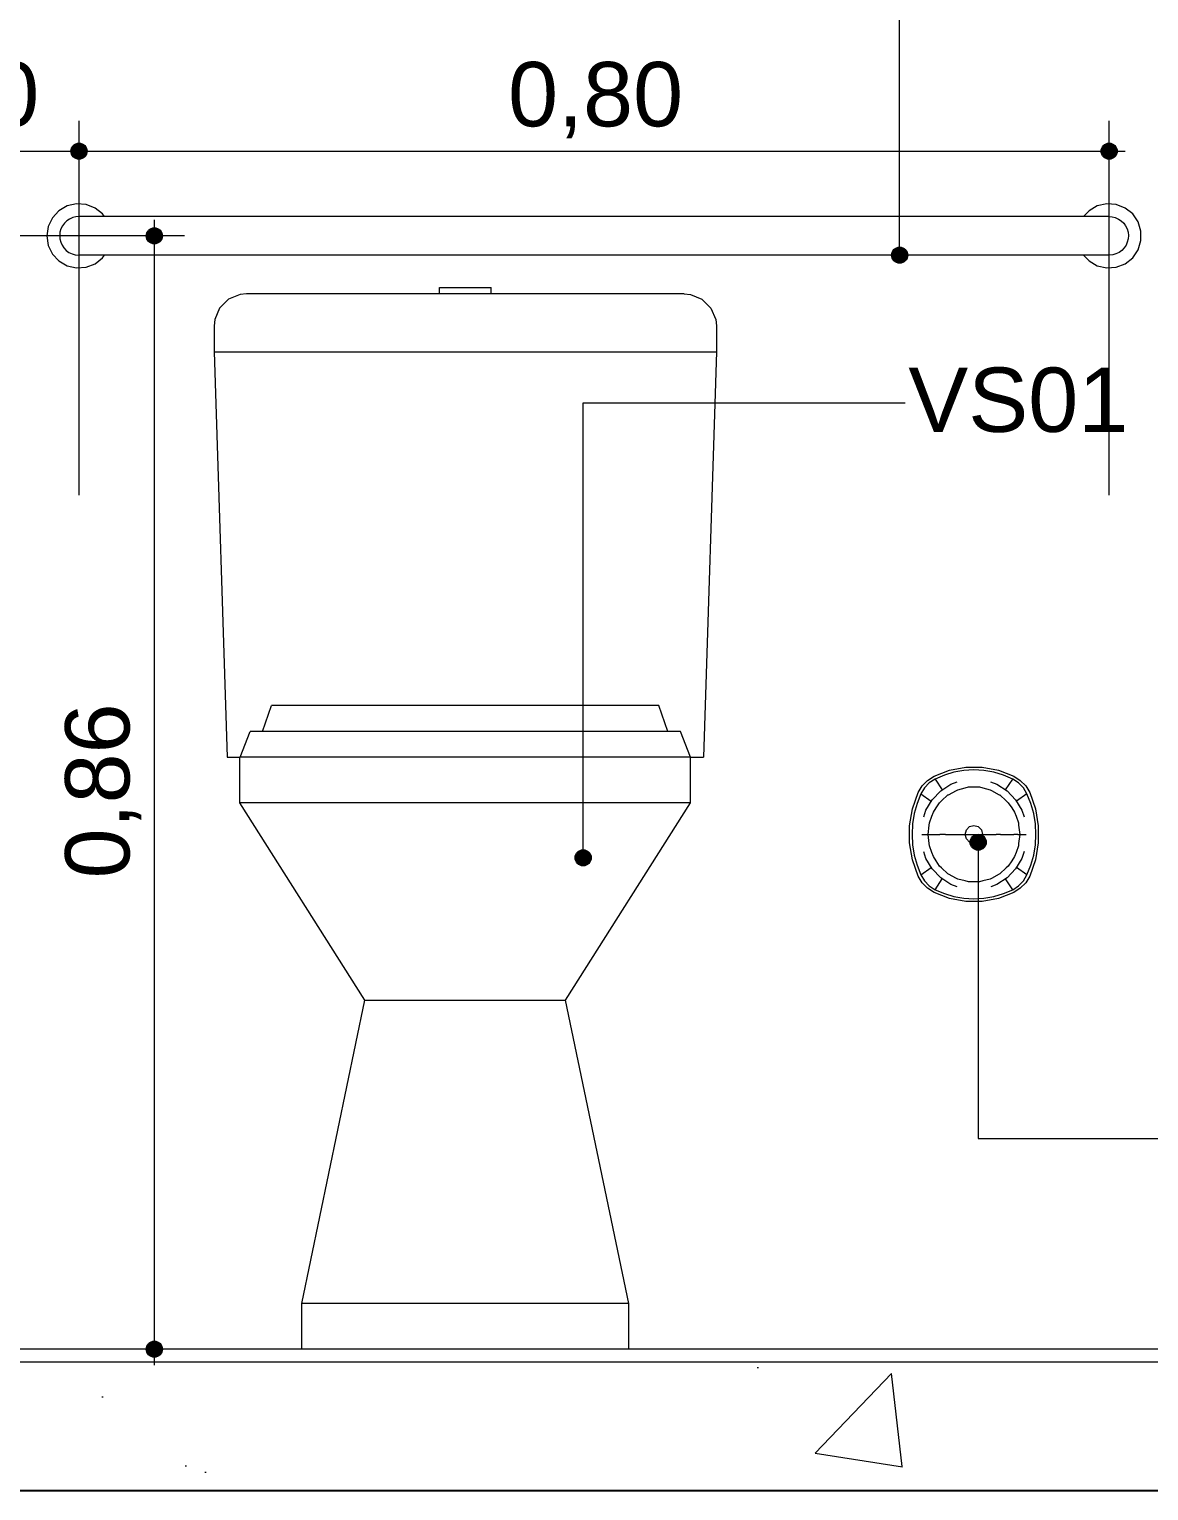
# Model space of a CAD drawing. Header units: metres. Extents: x -1.9 to 95.3, y -2.2 to 2.5.
# Drawn here: x 53.595 to 54.464, y -2.225 to -1.089 of the extents above; entities that cross this region are included whole.
import ezdxf

# ---------------------------------------------------------------- set-up
doc = ezdxf.new("R2010")
doc.units = ezdxf.units.M
doc.header["$MEASUREMENT"] = 0
doc.layers.add('COTAS CORTE', color=7, linetype='Continuous')
doc.layers.add('NOTAS-LAYOUT.EXEC', color=7, linetype='Continuous')
for name, color, linetype, lineweight, true_color in [('COTAS CORTE_Caneta_No__25', 7, 'Continuous', 13, 0x982312), ('LAJES.EST_Caneta_No__254', 7, 'Continuous', 0, 0xd1c9ad), ('LAJES.EST_Caneta_No__97', 7, 'Continuous', 13, 0x6b6b6b), ('LOUCAS-METAIS.ARQ_Caneta_No__96', 7, 'Continuous', 0, 0xb6b6b6)]:
    doc.layers.add(name, color=color, linetype=linetype, lineweight=lineweight, true_color=true_color)
for name, color, linetype, lineweight in [('LAJES.EST_Caneta_No__4', 7, 'Continuous', 25), ('LAJES.EST_Caneta_No__7', 7, 'Continuous', 13), ('NOTAS-LAYOUT.EXEC_Caneta_No__241', 7, 'Continuous', 13), ('NOTAS-LAYOUT.EXEC_Caneta_No__5', 7, 'Continuous', 20)]:
    doc.layers.add(name, color=color, linetype=linetype, lineweight=lineweight)
doc.styles.add('GENERATED_STYLE_1', font='arial.ttf')
doc.dimstyles.new('GENERATED_STYLE__1', dxfattribs={"dimtxt": 0.05, "dimasz": 0.02375, "dimexe": 0.18, "dimexo": 0.267183, "dimgap": 0, "dimtad": 1, "dimtih": 1, "dimtoh": 1, "dimzin": 0, "dimdsep": 46, "dimtxsty": 'GENERATED_STYLE_1', "dimblk": 'ARROWHEAD_11', "dimblk1": 'ARROWHEAD_11', "dimblk2": 'ARROWHEAD_11', "dimcen": 0.09, "dimclrd": 256, "dimclre": 256, "dimclrt": 256, "dimadec": 0, "dimazin": 0, "dimtfac": 1, "dimtdec": 4, "dimtmove": 0, "dimatfit": 3, "dimfxl": 0, "dimtolj": 1, "dimtzin": 0, "dimarcsym": 0})
doc.dimstyles.new('GENERATED_STYLE__2', dxfattribs={"dimtxt": 0.05, "dimasz": 0.02375, "dimexe": 0.18, "dimexo": 0.267183, "dimgap": 0, "dimtad": 1, "dimzin": 0, "dimdsep": 46, "dimtxsty": 'GENERATED_STYLE_1', "dimblk": 'ARROWHEAD_11', "dimblk1": 'ARROWHEAD_11', "dimblk2": 'ARROWHEAD_11', "dimcen": 0.09, "dimclrd": 256, "dimclre": 256, "dimclrt": 256, "dimadec": 0, "dimazin": 0, "dimtfac": 1, "dimtdec": 4, "dimtmove": 0, "dimatfit": 3, "dimfxl": 0, "dimtolj": 1, "dimtzin": 0, "dimarcsym": 0})

# ---------------------------------------------------------------- blocks, each defined once
blk = doc.blocks.new('*D191', base_point=(107.6811, -2.115))
at = {"layer": 'COTAS CORTE_Caneta_No__25', "linetype": 'Continuous', "lineweight": 13, "true_color": 0x982312}
for points in [[(53.6854, -1.25), (53.6859, -1.2524), (53.6873, -1.2544), (53.6893, -1.2558), (53.6917, -1.2563), (53.6941, -1.2558), (53.6961, -1.2544), (53.6975, -1.2524), (53.6979, -1.25), (53.6975, -1.2476), (53.6961, -1.2456), (53.6941, -1.2442), (53.6917, -1.2438), (53.6893, -1.2442), (53.6873, -1.2456), (53.6859, -1.2476)], [(53.6854, -2.115), (53.6859, -2.1174), (53.6873, -2.1194), (53.6893, -2.1208), (53.6917, -2.1212), (53.6941, -2.1208), (53.6961, -2.1194), (53.6975, -2.1174), (53.6979, -2.115), (53.6975, -2.1126), (53.6961, -2.1106), (53.6941, -2.1092), (53.6917, -2.1087), (53.6893, -2.1092), (53.6873, -2.1106), (53.6859, -2.1126)]]:
    blk.add_hatch(color=24, dxfattribs=at).paths.add_polyline_path(points)
at = {"layer": 'COTAS CORTE_Caneta_No__25', "color": 24, "linetype": 'Continuous', "lineweight": 13, "true_color": 0x982312}
for p, q in [((53.6917, -1.2438), (53.6917, -1.2375)), ((53.6854, -1.25), (53.4245, -1.25)), ((53.6917, -2.1087), (53.6917, -1.2563)), ((53.7151, -1.25), (53.6979, -1.25)), ((53.6854, -2.115), (53.4245, -2.115)), ((53.6917, -2.1275), (53.6917, -2.1212)), ((53.7151, -2.115), (53.6979, -2.115))]:
    blk.add_line(p, q, dxfattribs=at)
for centre in [(53.6917, -1.25), (53.6917, -2.115)]:
    blk.add_circle(centre, 0.00625, dxfattribs=at)
at = {"layer": 'COTAS CORTE_Caneta_No__25', "color": 24, "lineweight": 13, "true_color": 0x982312, "insert": (53.6817, -1.7492), "char_height": 0.05, "attachment_point": 7, "rotation": 90, "style": 'GENERATED_STYLE_1'}
blk.add_mtext('\\A1;{\\pql;\\fArial|b0|i0|c0|p0;\\W1.000000;0,86}', dxfattribs=at)
blk = doc.blocks.new('ARROWHEAD_11')
at = {"color": 0, "linetype": 'Continuous', "lineweight": 0}
blk.add_line((0, 0), (-1, 0), dxfattribs=at)
at = {"color": 0, "linetype": 'Continuous', "lineweight": 0, "const_width": 0.25, "flags": 128}
blk.add_lwpolyline([(-0.125, 0, 1), (0.125, 0, 1)], format="xyb", close=True, dxfattribs=at)
blk = doc.blocks.new('*D192', base_point=(107.6811, -2.115))
at = {"layer": 'COTAS CORTE_Caneta_No__25', "linetype": 'Continuous', "lineweight": 13, "true_color": 0x982312}
for points in [[(53.4269, -1.1842), (53.4274, -1.1866), (53.4287, -1.1886), (53.4308, -1.19), (53.4332, -1.1904), (53.4356, -1.19), (53.4376, -1.1886), (53.4389, -1.1866), (53.4394, -1.1842), (53.4389, -1.1818), (53.4376, -1.1798), (53.4356, -1.1784), (53.4332, -1.1779), (53.4308, -1.1784), (53.4287, -1.1798), (53.4274, -1.1818)], [(53.6269, -1.1842), (53.6274, -1.1866), (53.6287, -1.1886), (53.6308, -1.19), (53.6332, -1.1904), (53.6356, -1.19), (53.6376, -1.1886), (53.6389, -1.1866), (53.6394, -1.1842), (53.6389, -1.1818), (53.6376, -1.1798), (53.6356, -1.1784), (53.6332, -1.1779), (53.6308, -1.1784), (53.6287, -1.1798), (53.6274, -1.1818)]]:
    blk.add_hatch(color=24, dxfattribs=at).paths.add_polyline_path(points)
at = {"layer": 'COTAS CORTE_Caneta_No__25', "color": 24, "linetype": 'Continuous', "lineweight": 13, "true_color": 0x982312}
for p, q in [((53.4332, -1.1779), (53.4332, -0.917)), ((53.6332, -1.1779), (53.6332, -1.1607)), ((53.4207, -1.1842), (53.4269, -1.1842)), ((53.4332, -1.2076), (53.4332, -1.1904)), ((53.4394, -1.1842), (53.6269, -1.1842)), ((53.6332, -1.4514), (53.6332, -1.1904))]:
    blk.add_line(p, q, dxfattribs=at)
for centre in [(53.4332, -1.1842), (53.6332, -1.1842)]:
    blk.add_circle(centre, 0.00625, dxfattribs=at)
at = {"layer": 'COTAS CORTE_Caneta_No__25', "color": 24, "lineweight": 13, "true_color": 0x982312, "insert": (53.4664, -1.1742), "char_height": 0.05, "attachment_point": 7, "style": 'GENERATED_STYLE_1'}
blk.add_mtext('\\A1;{\\pql;\\fArial|b0|i0|c0|p0;\\W1.000000;0,20}', dxfattribs=at)
blk = doc.blocks.new('*D193', base_point=(107.6811, -2.115))
at = {"layer": 'COTAS CORTE_Caneta_No__25', "linetype": 'Continuous', "lineweight": 13, "true_color": 0x982312}
for points in [[(53.6269, -1.1842), (53.6274, -1.1866), (53.6287, -1.1886), (53.6308, -1.19), (53.6332, -1.1904), (53.6356, -1.19), (53.6376, -1.1886), (53.6389, -1.1866), (53.6394, -1.1842), (53.6389, -1.1818), (53.6376, -1.1798), (53.6356, -1.1784), (53.6332, -1.1779), (53.6308, -1.1784), (53.6287, -1.1798), (53.6274, -1.1818)], [(54.4269, -1.1842), (54.4274, -1.1866), (54.4287, -1.1886), (54.4308, -1.19), (54.4332, -1.1904), (54.4356, -1.19), (54.4376, -1.1886), (54.4389, -1.1866), (54.4394, -1.1842), (54.4389, -1.1818), (54.4376, -1.1798), (54.4356, -1.1784), (54.4332, -1.1779), (54.4308, -1.1784), (54.4287, -1.1798), (54.4274, -1.1818)]]:
    blk.add_hatch(color=24, dxfattribs=at).paths.add_polyline_path(points)
at = {"layer": 'COTAS CORTE_Caneta_No__25', "color": 24, "linetype": 'Continuous', "lineweight": 13, "true_color": 0x982312}
for p, q in [((53.6332, -1.1779), (53.6332, -1.1607)), ((54.4332, -1.1779), (54.4332, -1.1607)), ((53.6332, -1.4514), (53.6332, -1.1904)), ((53.6394, -1.1842), (54.4269, -1.1842)), ((54.4332, -1.4514), (54.4332, -1.1904)), ((54.4394, -1.1842), (54.4457, -1.1842))]:
    blk.add_line(p, q, dxfattribs=at)
for centre in [(53.6332, -1.1842), (54.4332, -1.1842)]:
    blk.add_circle(centre, 0.00625, dxfattribs=at)
at = {"layer": 'COTAS CORTE_Caneta_No__25', "color": 24, "lineweight": 13, "true_color": 0x982312, "insert": (53.9664, -1.1742), "char_height": 0.05, "attachment_point": 7, "style": 'GENERATED_STYLE_1'}
blk.add_mtext('\\A1;{\\pql;\\fArial|b0|i0|c0|p0;\\W1.000000;0,80}', dxfattribs=at)
blk = doc.blocks.new('*D195', base_point=(107.6811, -2.115))
at = {"layer": 'COTAS CORTE_Caneta_No__25', "linetype": 'Continuous', "lineweight": 13, "true_color": 0x982312}
for points in [[(53.1719, 1.035), (53.1724, 1.0326), (53.1737, 1.0306), (53.1758, 1.0292), (53.1781, 1.0288), (53.1805, 1.0292), (53.1826, 1.0306), (53.1839, 1.0326), (53.1844, 1.035), (53.1839, 1.0374), (53.1826, 1.0394), (53.1805, 1.0408), (53.1781, 1.0413), (53.1758, 1.0408), (53.1737, 1.0394), (53.1724, 1.0374)], [(53.1719, -2.115), (53.1724, -2.1174), (53.1737, -2.1194), (53.1758, -2.1208), (53.1781, -2.1212), (53.1805, -2.1208), (53.1826, -2.1194), (53.1839, -2.1174), (53.1844, -2.115), (53.1839, -2.1126), (53.1826, -2.1106), (53.1805, -2.1092), (53.1781, -2.1087), (53.1758, -2.1092), (53.1737, -2.1106), (53.1724, -2.1126)]]:
    blk.add_hatch(color=24, dxfattribs=at).paths.add_polyline_path(points)
at = {"layer": 'COTAS CORTE_Caneta_No__25', "color": 24, "linetype": 'Continuous', "lineweight": 13, "true_color": 0x982312}
for p, q in [((53.1719, 1.035), (53.1547, 1.035)), ((53.4453, 1.035), (53.1844, 1.035)), ((53.1781, -2.1087), (53.1781, 1.0288)), ((53.1719, -2.115), (53.1547, -2.115)), ((53.1781, -2.1275), (53.1781, -2.1212)), ((53.4453, -2.115), (53.1844, -2.115))]:
    blk.add_line(p, q, dxfattribs=at)
for centre in [(53.1781, 1.035), (53.1781, -2.115)]:
    blk.add_circle(centre, 0.00625, dxfattribs=at)
at = {"layer": 'COTAS CORTE_Caneta_No__25', "color": 24, "lineweight": 13, "true_color": 0x982312, "char_height": 0.05, "attachment_point": 7, "rotation": 90, "style": 'GENERATED_STYLE_1'}
for s, insert in [('\\A1;{\\pql;\\fArial|b0|i0|c0|p0;\\W1.000000;0,01}', (53.1681, 0.8953)), ('\\A1;{\\pql;\\fArial|b0|i0|c0|p0;\\W1.000000;3,15}', (53.1681, -0.6735))]:
    blk.add_mtext(s, dxfattribs=dict(at, insert=insert))
blk = doc.blocks.new('Label_41_13', base_point=(54.2705, -1.265))
at = {"layer": 'NOTAS-LAYOUT.EXEC', "linetype": 'Continuous', "lineweight": 0, "true_color": 0x000000}
blk.add_hatch(color=18, dxfattribs=at).paths.add_polyline_path([(54.2643, -1.265), (54.2648, -1.2674), (54.2661, -1.2694), (54.2681, -1.2708), (54.2705, -1.2712), (54.2729, -1.2708), (54.2749, -1.2694), (54.2763, -1.2674), (54.2768, -1.265), (54.2763, -1.2626), (54.2749, -1.2606), (54.2729, -1.2592), (54.2705, -1.2587), (54.2681, -1.2592), (54.2661, -1.2606), (54.2648, -1.2626)])
at = {"layer": 'NOTAS-LAYOUT.EXEC_Caneta_No__241', "color": 7, "linetype": 'Continuous', "lineweight": 13}
for p, q in [((54.2705, -1.2587), (54.2705, -0.9114)), ((54.2705, -0.9114), (54.5205, -0.9114))]:
    blk.add_line(p, q, dxfattribs=at)
at = {"layer": 'NOTAS-LAYOUT.EXEC_Caneta_No__5', "color": 7, "linetype": 'Continuous', "lineweight": 20}
blk.add_circle((54.2705, -1.265), 0.00625, dxfattribs=at)
at = {"layer": 'NOTAS-LAYOUT.EXEC_Caneta_No__241', "color": 7, "lineweight": 13, "insert": (54.523, -0.8841), "char_height": 0.05, "attachment_point": 1, "style": 'GENERATED_STYLE_1'}
blk.add_mtext('\\A1;{\\pql;\\pt0,241;\\fArial|b0|i0|c0|p0;\\W1.000000;BA80\\fArial|b0|i0|c0|p0;\\W1.000000;\\A1{\\H.66x;\\S^  ;}\\fArial|b0|i0|c0|p0;\\W1.000000;\\fArial|b0|i0|c0|p0;\\W1.000000;\\A1{\\H.66x;\\S^  ;}\\fArial|b0|i0|c0|p0;\\W1.000000;\\fArial|b0|i0|c0|p0;\\W1.000000;\\fArial|b0|i0|c0|p0;\\W1.000000;\\fArial|b0|i0|c0|p0;\\W1.000000;\\fArial|b0|i0|c0|p0;\\W1.000000;\\fArial|b0|i0|c0|p0;\\W1.000000;\\fArial|b0|i0|c0|p0;\\W1.000000;\\A1{\\H.66x;\\S^  ;}\\fArial|b0|i0|c0|p0;\\W1.000000;\\fArial|b0|i0|c0|p0;\\W1.000000;\\A1{\\H.66x;\\S^  ;}\\fArial|b0|i0|c0|p0;\\W1.000000;\\fArial|b0|i0|c0|p0;\\W1.000000;\\fArial|b0|i0|c0|p0;\\W1.000000;\\fArial|b0|i0|c0|p0;\\W1.000000;\\fArial|b0|i0|c0|p0;\\W1.000000;\\fArial|b0|i0|c0|p0;\\W1.000000;\\fArial|b0|i0|c0|p0;\\W1.000000;\\A1{\\H.66x;\\S^  ;}\\fArial|b0|i0|c0|p0;\\W1.000000;\\fArial|b0|i0|c0|p0;\\W1.000000;\\A1{\\H.66x;\\S^  ;}\\fArial|b0|i0|c0|p0;\\W1.000000;\\fArial|b0|i0|c0|p0;\\W1.000000;\\fArial|b0|i0|c0|p0;\\W1.000000;\\fArial|b0|i0|c0|p0;\\W1.000000;\\fArial|b0|i0|c0|p0;\\W1.000000;\\fArial|b0|i0|c0|p0;\\W1.000000;\\fArial|b0|i0|c0|p0;\\W1.000000;\\A1{\\H.66x;\\S^  ;}\\fArial|b0|i0|c0|p0;\\W1.000000;\\fArial|b0|i0|c0|p0;\\W1.000000;\\A1{\\H.66x;\\S^  ;}\\fArial|b0|i0|c0|p0;\\W1.000000;\\fArial|b0|i0|c0|p0;\\W1.000000;\\fArial|b0|i0|c0|p0;\\W1.000000;\\fArial|b0|i0|c0|p0;\\W1.000000;\\fArial|b0|i0|c0|p0;\\W1.000000;\\fArial|b0|i0|c0|p0;\\W1.000000;\\fArial|b0|i0|c0|p0;\\W1.000000;\\A1{\\H.66x;\\S^  ;}\\fArial|b0|i0|c0|p0;\\W1.000000;\\fArial|b0|i0|c0|p0;\\W1.000000;\\A1{\\H.66x;\\S^  ;}\\fArial|b0|i0|c0|p0;\\W1.000000;\\fArial|b0|i0|c0|p0;\\W1.000000;\\fArial|b0|i0|c0|p0;\\W1.000000;\\fArial|b0|i0|c0|p0;\\W1.000000;\\fArial|b0|i0|c0|p0;\\W1.000000;\\fArial|b0|i0|c0|p0;\\W1.000000;\\fArial|b0|i0|c0|p0;\\W1.000000;\\A1{\\H.66x;\\S^  ;}\\fArial|b0|i0|c0|p0;\\W1.000000;}', dxfattribs=at)
blk = doc.blocks.new('Label_43_13', base_point=(54.3315, -1.7211))
at = {"layer": 'NOTAS-LAYOUT.EXEC', "linetype": 'Continuous', "lineweight": 0, "true_color": 0x000000}
blk.add_hatch(color=18, dxfattribs=at).paths.add_polyline_path([(54.3253, -1.7211), (54.3258, -1.7235), (54.3271, -1.7255), (54.3291, -1.7268), (54.3315, -1.7273), (54.3339, -1.7268), (54.336, -1.7255), (54.3373, -1.7235), (54.3378, -1.7211), (54.3373, -1.7187), (54.336, -1.7166), (54.3339, -1.7153), (54.3315, -1.7148), (54.3291, -1.7153), (54.3271, -1.7166), (54.3258, -1.7187)])
at = {"layer": 'NOTAS-LAYOUT.EXEC_Caneta_No__241', "color": 7, "linetype": 'Continuous', "lineweight": 13}
for p, q in [((54.3315, -1.7273), (54.3315, -1.9513)), ((54.3315, -1.9513), (54.5815, -1.9513))]:
    blk.add_line(p, q, dxfattribs=at)
at = {"layer": 'NOTAS-LAYOUT.EXEC_Caneta_No__5', "color": 7, "linetype": 'Continuous', "lineweight": 20}
blk.add_circle((54.3315, -1.7211), 0.00625, dxfattribs=at)
at = {"layer": 'NOTAS-LAYOUT.EXEC_Caneta_No__241', "color": 7, "lineweight": 13, "insert": (54.584, -1.924), "char_height": 0.05, "attachment_point": 1, "style": 'GENERATED_STYLE_1'}
blk.add_mtext('\\A1;{\\pql;\\pt0,241;\\fArial|b0|i0|c0|p0;\\W1.000000;BE01\\fArial|b0|i0|c0|p0;\\W1.000000;\\A1{\\H.66x;\\S^  ;}\\fArial|b0|i0|c0|p0;\\W1.000000;\\fArial|b0|i0|c0|p0;\\W1.000000;\\A1{\\H.66x;\\S^  ;}\\fArial|b0|i0|c0|p0;\\W1.000000;\\fArial|b0|i0|c0|p0;\\W1.000000;\\fArial|b0|i0|c0|p0;\\W1.000000;\\fArial|b0|i0|c0|p0;\\W1.000000;\\fArial|b0|i0|c0|p0;\\W1.000000;\\fArial|b0|i0|c0|p0;\\W1.000000;\\fArial|b0|i0|c0|p0;\\W1.000000;\\A1{\\H.66x;\\S^  ;}\\fArial|b0|i0|c0|p0;\\W1.000000;\\fArial|b0|i0|c0|p0;\\W1.000000;\\A1{\\H.66x;\\S^  ;}\\fArial|b0|i0|c0|p0;\\W1.000000;\\fArial|b0|i0|c0|p0;\\W1.000000;\\fArial|b0|i0|c0|p0;\\W1.000000;\\fArial|b0|i0|c0|p0;\\W1.000000;\\fArial|b0|i0|c0|p0;\\W1.000000;\\fArial|b0|i0|c0|p0;\\W1.000000;\\fArial|b0|i0|c0|p0;\\W1.000000;\\A1{\\H.66x;\\S^  ;}\\fArial|b0|i0|c0|p0;\\W1.000000;\\fArial|b0|i0|c0|p0;\\W1.000000;\\A1{\\H.66x;\\S^  ;}\\fArial|b0|i0|c0|p0;\\W1.000000;\\fArial|b0|i0|c0|p0;\\W1.000000;\\fArial|b0|i0|c0|p0;\\W1.000000;\\fArial|b0|i0|c0|p0;\\W1.000000;\\fArial|b0|i0|c0|p0;\\W1.000000;\\fArial|b0|i0|c0|p0;\\W1.000000;\\fArial|b0|i0|c0|p0;\\W1.000000;\\A1{\\H.66x;\\S^  ;}\\fArial|b0|i0|c0|p0;\\W1.000000;\\fArial|b0|i0|c0|p0;\\W1.000000;\\A1{\\H.66x;\\S^  ;}\\fArial|b0|i0|c0|p0;\\W1.000000;\\fArial|b0|i0|c0|p0;\\W1.000000;\\fArial|b0|i0|c0|p0;\\W1.000000;\\fArial|b0|i0|c0|p0;\\W1.000000;\\fArial|b0|i0|c0|p0;\\W1.000000;\\fArial|b0|i0|c0|p0;\\W1.000000;\\fArial|b0|i0|c0|p0;\\W1.000000;\\A1{\\H.66x;\\S^  ;}\\fArial|b0|i0|c0|p0;\\W1.000000;\\fArial|b0|i0|c0|p0;\\W1.000000;\\A1{\\H.66x;\\S^  ;}\\fArial|b0|i0|c0|p0;\\W1.000000;\\fArial|b0|i0|c0|p0;\\W1.000000;\\fArial|b0|i0|c0|p0;\\W1.000000;\\fArial|b0|i0|c0|p0;\\W1.000000;\\fArial|b0|i0|c0|p0;\\W1.000000;\\fArial|b0|i0|c0|p0;\\W1.000000;\\fArial|b0|i0|c0|p0;\\W1.000000;\\A1{\\H.66x;\\S^  ;}\\fArial|b0|i0|c0|p0;\\W1.000000;}', dxfattribs=at)
blk = doc.blocks.new('Label_44_13', base_point=(54.0247, -1.7332))
at = {"layer": 'NOTAS-LAYOUT.EXEC', "linetype": 'Continuous', "lineweight": 0, "true_color": 0x000000}
blk.add_hatch(color=18, dxfattribs=at).paths.add_polyline_path([(54.0184, -1.7332), (54.0189, -1.7356), (54.0202, -1.7376), (54.0223, -1.7389), (54.0247, -1.7394), (54.027, -1.7389), (54.0291, -1.7376), (54.0304, -1.7356), (54.0309, -1.7332), (54.0304, -1.7308), (54.0291, -1.7288), (54.027, -1.7274), (54.0247, -1.7269), (54.0223, -1.7274), (54.0202, -1.7288), (54.0189, -1.7308)])
at = {"layer": 'NOTAS-LAYOUT.EXEC_Caneta_No__241', "color": 7, "linetype": 'Continuous', "lineweight": 13}
for p, q in [((54.0247, -1.7269), (54.0247, -1.3796)), ((54.0247, -1.3796), (54.2747, -1.3796))]:
    blk.add_line(p, q, dxfattribs=at)
at = {"layer": 'NOTAS-LAYOUT.EXEC_Caneta_No__5', "color": 7, "linetype": 'Continuous', "lineweight": 20}
blk.add_circle((54.0247, -1.7332), 0.00625, dxfattribs=at)
at = {"layer": 'NOTAS-LAYOUT.EXEC_Caneta_No__241', "color": 7, "lineweight": 13, "insert": (54.2772, -1.3523), "char_height": 0.05, "attachment_point": 1, "style": 'GENERATED_STYLE_1'}
blk.add_mtext('\\A1;{\\pql;\\pt0,241;\\fArial|b0|i0|c0|p0;\\W1.000000;VS01\\fArial|b0|i0|c0|p0;\\W1.000000;\\A1{\\H.66x;\\S^  ;}\\fArial|b0|i0|c0|p0;\\W1.000000;\\fArial|b0|i0|c0|p0;\\W1.000000;\\A1{\\H.66x;\\S^  ;}\\fArial|b0|i0|c0|p0;\\W1.000000;\\fArial|b0|i0|c0|p0;\\W1.000000;\\fArial|b0|i0|c0|p0;\\W1.000000;\\fArial|b0|i0|c0|p0;\\W1.000000;\\fArial|b0|i0|c0|p0;\\W1.000000;\\fArial|b0|i0|c0|p0;\\W1.000000;\\fArial|b0|i0|c0|p0;\\W1.000000;\\A1{\\H.66x;\\S^  ;}\\fArial|b0|i0|c0|p0;\\W1.000000;\\fArial|b0|i0|c0|p0;\\W1.000000;\\A1{\\H.66x;\\S^  ;}\\fArial|b0|i0|c0|p0;\\W1.000000;\\fArial|b0|i0|c0|p0;\\W1.000000;\\fArial|b0|i0|c0|p0;\\W1.000000;\\fArial|b0|i0|c0|p0;\\W1.000000;\\fArial|b0|i0|c0|p0;\\W1.000000;\\fArial|b0|i0|c0|p0;\\W1.000000;\\fArial|b0|i0|c0|p0;\\W1.000000;\\A1{\\H.66x;\\S^  ;}\\fArial|b0|i0|c0|p0;\\W1.000000;\\fArial|b0|i0|c0|p0;\\W1.000000;\\A1{\\H.66x;\\S^  ;}\\fArial|b0|i0|c0|p0;\\W1.000000;\\fArial|b0|i0|c0|p0;\\W1.000000;\\fArial|b0|i0|c0|p0;\\W1.000000;\\fArial|b0|i0|c0|p0;\\W1.000000;\\fArial|b0|i0|c0|p0;\\W1.000000;\\fArial|b0|i0|c0|p0;\\W1.000000;\\fArial|b0|i0|c0|p0;\\W1.000000;\\A1{\\H.66x;\\S^  ;}\\fArial|b0|i0|c0|p0;\\W1.000000;\\fArial|b0|i0|c0|p0;\\W1.000000;\\A1{\\H.66x;\\S^  ;}\\fArial|b0|i0|c0|p0;\\W1.000000;\\fArial|b0|i0|c0|p0;\\W1.000000;\\fArial|b0|i0|c0|p0;\\W1.000000;\\fArial|b0|i0|c0|p0;\\W1.000000;\\fArial|b0|i0|c0|p0;\\W1.000000;\\fArial|b0|i0|c0|p0;\\W1.000000;\\fArial|b0|i0|c0|p0;\\W1.000000;\\A1{\\H.66x;\\S^  ;}\\fArial|b0|i0|c0|p0;\\W1.000000;\\fArial|b0|i0|c0|p0;\\W1.000000;\\A1{\\H.66x;\\S^  ;}\\fArial|b0|i0|c0|p0;\\W1.000000;\\fArial|b0|i0|c0|p0;\\W1.000000;\\fArial|b0|i0|c0|p0;\\W1.000000;\\fArial|b0|i0|c0|p0;\\W1.000000;\\fArial|b0|i0|c0|p0;\\W1.000000;\\fArial|b0|i0|c0|p0;\\W1.000000;\\fArial|b0|i0|c0|p0;\\W1.000000;\\A1{\\H.66x;\\S^  ;}\\fArial|b0|i0|c0|p0;\\W1.000000;}', dxfattribs=at)

msp = doc.modelspace()

# ---------------------------------------------------------------- hatches: boundary and pattern name
at = {"layer": 'LAJES.EST_Caneta_No__254', "linetype": 'Continuous', "lineweight": 0, "true_color": 0xd1c9ad}
h = msp.add_hatch(dxfattribs=at)
h.set_pattern_fill('Haie_OD_000d', color=9, style=0, pattern_type=2)
h.set_pattern_definition([(45, (107.68106, -1.615), (-0.159099, 0.159099), [0, -0.15, 0, -0.225]), (110, (108.18106, -1.615), (0.2114308, 0.0769545), [0, -0.11, 0, -0.19])])
h.paths.add_polyline_path([(53.4332, -2.115), (53.4332, -2.125), (55.1305, -2.125), (55.1305, -2.115)])
at = {"layer": 'LAJES.EST_Caneta_No__97', "linetype": 'Continuous', "lineweight": 13, "true_color": 0x6b6b6b}
h = msp.add_hatch(dxfattribs=at)
h.set_pattern_fill('AR_CONC_000d', color=251, style=0, pattern_type=2)
h.set_pattern_definition([(50, (107.68106, -2.115), (-0.546554, 0.0478173), [0.05715, -0.62865]), (355, (107.68106, -2.115), (-0.10573, 0.5731705), [0.04572, -0.502922]), (100.4514, (107.7266, -2.119), (0.4408237, 0.525353), [0.04857, -0.534271]), (46.1842, (107.68106, -1.9626), (-0.813237, 0.126127), [0.085725, -0.942975]), (96.6356, (107.7488, -1.9731), (0.712212, 0.742278), [0.072855, -0.801407]), (351.1842, (107.6811, -1.9626), (0.712212, 0.742278), [0.06858, -0.754379]), (21, (107.75726, -2.0007), (-0.454843, 0.3067956), [0.05715, -0.62865]), (326, (107.75726, -2.0007), (0.185406, 0.552564), [0.04572, -0.50292]), (71.4514, (107.79517, -2.02627), (0.6402493, 0.2457683), [0.04857, -0.53427]), (37.5, (107.68106, -2.115), (0.0092658, 0.2536651), [0, -0.496824, 0, -0.51054, 0, -0.504825]), (7.5, (107.68106, -2.115), (0.200459, 0.3005417), [0, -0.291084, 0, -0.485394, 0, -0.192405]), (327.5, (107.51114, -2.115), (-0.4067718, 0.0171862), [0, -0.1905, 0, -0.59436, 0, -0.78867]), (317.5, (107.43494, -2.115), (0.4443875, 0.0762795), [0, -0.24765, 0, -0.394716, 0, -0.56007])])
h.paths.add_polyline_path([(53.4332, -2.225), (55.1305, -2.225), (55.1305, -2.125), (53.4332, -2.125)])

# ---------------------------------------------------------------- linework, layer by layer
at = {"layer": 'LAJES.EST_Caneta_No__4', "color": 7, "linetype": 'Continuous', "lineweight": 25}
msp.add_line((55.1305, -2.225), (53.4332, -2.225), dxfattribs=at)
at = {"layer": 'LAJES.EST_Caneta_No__7', "color": 7, "linetype": 'Continuous', "lineweight": 13}
for p, q in [((55.1305, -2.115), (53.4332, -2.115)), ((55.1305, -2.125), (53.4332, -2.125))]:
    msp.add_line(p, q, dxfattribs=at)
at = {"layer": 'LOUCAS-METAIS.ARQ_Caneta_No__96', "color": 253, "linetype": 'Continuous', "lineweight": 0, "true_color": 0xb6b6b6}
for p, q in [((53.6313, -1.2251), (53.624, -1.2267)), ((53.6387, -1.2256), (53.6313, -1.2251)), ((53.6457, -1.2284), (53.6387, -1.2256)), ((54.4313, -1.2251), (54.424, -1.2267)), ((54.4387, -1.2256), (54.4313, -1.2251)), ((54.4457, -1.2284), (54.4387, -1.2256)), ((53.6125, -1.2359), (53.6093, -1.2426)), ((53.6176, -1.2305), (53.6125, -1.2359)), ((53.624, -1.2267), (53.6176, -1.2305)), ((53.6259, -1.2369), (53.6237, -1.2383)), ((53.6283, -1.2358), (53.6259, -1.2369)), ((53.6308, -1.2352), (53.6283, -1.2358)), ((53.6334, -1.235), (53.6308, -1.2352)), ((53.6349, -1.235), (53.6334, -1.235)), ((53.6393, -1.235), (53.6349, -1.235)), ((53.6465, -1.235), (53.6393, -1.235)), ((53.6515, -1.233), (53.6457, -1.2284)), ((53.6559, -1.235), (53.6465, -1.235)), ((53.6529, -1.235), (53.6515, -1.233)), ((53.6672, -1.235), (53.6559, -1.235)), ((53.6799, -1.235), (53.6672, -1.235)), ((53.6932, -1.235), (53.6799, -1.235)), ((54.3731, -1.235), (53.6932, -1.235)), ((54.3865, -1.235), (54.3731, -1.235)), ((54.3991, -1.235), (54.3865, -1.235)), ((54.4104, -1.235), (54.3991, -1.235)), ((54.4199, -1.235), (54.4104, -1.235)), ((54.4176, -1.2305), (54.4134, -1.235)), ((54.424, -1.2267), (54.4176, -1.2305)), ((54.427, -1.235), (54.4199, -1.235)), ((54.4314, -1.235), (54.427, -1.235)), ((54.4329, -1.235), (54.4314, -1.235)), ((54.4329, -1.235), (54.4355, -1.2352)), ((54.4355, -1.2352), (54.438, -1.2358)), ((54.438, -1.2358), (54.4404, -1.2369)), ((54.4404, -1.2369), (54.4426, -1.2383)), ((54.4515, -1.233), (54.4457, -1.2284)), ((54.4557, -1.2392), (54.4515, -1.233)), ((53.6093, -1.2426), (53.6082, -1.25)), ((53.6184, -1.2471), (53.6182, -1.2497)), ((53.6192, -1.2446), (53.6184, -1.2471)), ((53.6203, -1.2423), (53.6192, -1.2446)), ((53.6218, -1.2402), (53.6203, -1.2423)), ((53.6237, -1.2383), (53.6218, -1.2402)), ((54.4426, -1.2383), (54.4445, -1.2402)), ((54.4445, -1.2402), (54.446, -1.2423)), ((54.446, -1.2423), (54.4472, -1.2446)), ((54.4472, -1.2446), (54.4479, -1.2471)), ((54.4479, -1.2471), (54.4482, -1.2497)), ((54.4579, -1.2463), (54.4557, -1.2392)), ((54.4579, -1.2537), (54.4579, -1.2463)), ((53.6082, -1.25), (53.6093, -1.2574)), ((53.6093, -1.2574), (53.6125, -1.2641)), ((53.6182, -1.2497), (53.6183, -1.2523)), ((53.6183, -1.2523), (53.619, -1.2549)), ((53.619, -1.2549), (53.62, -1.2573)), ((53.62, -1.2573), (53.6215, -1.2594)), ((53.6215, -1.2594), (53.6233, -1.2613)), ((54.4448, -1.2594), (54.443, -1.2613)), ((54.4463, -1.2573), (54.4448, -1.2594)), ((54.4473, -1.2549), (54.4463, -1.2573)), ((54.448, -1.2523), (54.4473, -1.2549)), ((54.4482, -1.2497), (54.448, -1.2523)), ((54.4557, -1.2608), (54.4579, -1.2537)), ((53.6125, -1.2641), (53.6176, -1.2695)), ((53.6176, -1.2695), (53.624, -1.2733)), ((53.6233, -1.2613), (53.6254, -1.2629)), ((53.6254, -1.2629), (53.6278, -1.264)), ((53.6278, -1.264), (53.6303, -1.2647)), ((53.6303, -1.2647), (53.6329, -1.265)), ((53.6344, -1.265), (53.6329, -1.265)), ((53.6389, -1.265), (53.6344, -1.265)), ((53.6387, -1.2744), (53.6457, -1.2717)), ((53.646, -1.265), (53.6389, -1.265)), ((53.6457, -1.2717), (53.6515, -1.267)), ((53.6556, -1.265), (53.646, -1.265)), ((53.6515, -1.267), (53.6529, -1.265)), ((53.667, -1.265), (53.6556, -1.265)), ((53.6798, -1.265), (53.667, -1.265)), ((53.6931, -1.265), (53.6798, -1.265)), ((54.3732, -1.265), (53.6931, -1.265)), ((54.3866, -1.265), (54.3732, -1.265)), ((54.3993, -1.265), (54.3866, -1.265)), ((54.4107, -1.265), (54.3993, -1.265)), ((54.4203, -1.265), (54.4107, -1.265)), ((54.4134, -1.265), (54.4176, -1.2695)), ((54.4176, -1.2695), (54.424, -1.2733)), ((54.4275, -1.265), (54.4203, -1.265)), ((54.4319, -1.265), (54.4275, -1.265)), ((54.4334, -1.265), (54.4319, -1.265)), ((54.436, -1.2647), (54.4334, -1.265)), ((54.4385, -1.264), (54.436, -1.2647)), ((54.4409, -1.2629), (54.4385, -1.264)), ((54.4387, -1.2744), (54.4457, -1.2717)), ((54.443, -1.2613), (54.4409, -1.2629)), ((54.4457, -1.2717), (54.4515, -1.267)), ((54.4515, -1.267), (54.4557, -1.2608)), ((53.624, -1.2733), (53.6313, -1.2749)), ((53.6313, -1.2749), (53.6387, -1.2744)), ((54.424, -1.2733), (54.4313, -1.2749)), ((54.4313, -1.2749), (54.4387, -1.2744)), ((53.9132, -1.29), (53.9147, -1.29)), ((53.9132, -1.295), (53.9132, -1.29)), ((53.9147, -1.29), (53.919, -1.29)), ((53.919, -1.29), (53.9255, -1.29)), ((53.9255, -1.29), (53.9332, -1.29)), ((53.9332, -1.29), (53.9408, -1.29)), ((53.9408, -1.29), (53.9473, -1.29)), ((53.9473, -1.29), (53.9516, -1.29)), ((53.9516, -1.29), (53.9532, -1.29)), ((53.9532, -1.295), (53.9532, -1.29)), ((53.7493, -1.2992), (53.7424, -1.3061)), ((53.7583, -1.2955), (53.7493, -1.2992)), ((53.7632, -1.295), (53.7583, -1.2955)), ((53.7648, -1.295), (53.7632, -1.295)), ((53.7683, -1.295), (53.7648, -1.295)), ((53.7737, -1.295), (53.7683, -1.295)), ((53.7809, -1.295), (53.7737, -1.295)), ((54.0855, -1.295), (53.7809, -1.295)), ((54.0926, -1.295), (54.0855, -1.295)), ((54.098, -1.295), (54.0926, -1.295)), ((54.1015, -1.295), (54.098, -1.295)), ((54.1032, -1.295), (54.1015, -1.295)), ((54.1032, -1.295), (54.108, -1.2955)), ((54.108, -1.2955), (54.117, -1.2992)), ((54.108, -1.2955), (54.108, -1.2955)), ((54.117, -1.2992), (54.1239, -1.3061)), ((54.117, -1.2992), (54.117, -1.2992)), ((53.7386, -1.3151), (53.7382, -1.32)), ((53.7424, -1.3061), (53.7386, -1.3151)), ((54.1239, -1.3061), (54.1277, -1.3151)), ((54.1239, -1.3061), (54.1239, -1.3061)), ((54.1277, -1.3151), (54.1282, -1.32)), ((53.7382, -1.32), (53.7382, -1.34)), ((54.1282, -1.32), (54.1282, -1.34)), ((53.7382, -1.34), (53.741, -1.34)), ((53.7382, -1.34), (53.7482, -1.655)), ((53.741, -1.34), (53.7492, -1.34)), ((53.7492, -1.34), (53.7617, -1.34)), ((53.7617, -1.34), (53.7769, -1.34)), ((53.7769, -1.34), (54.0894, -1.34)), ((54.0894, -1.34), (54.1046, -1.34)), ((54.1046, -1.34), (54.1171, -1.34)), ((54.1171, -1.34), (54.1253, -1.34)), ((54.1282, -1.34), (54.1182, -1.655)), ((54.1253, -1.34), (54.1282, -1.34)), ((53.7758, -1.635), (53.7828, -1.615)), ((53.7866, -1.615), (53.7828, -1.615)), ((53.7955, -1.615), (53.7866, -1.615)), ((53.8091, -1.615), (53.7955, -1.615)), ((53.8307, -1.615), (53.8091, -1.615)), ((53.8602, -1.615), (53.8307, -1.615)), ((53.8952, -1.615), (53.8602, -1.615)), ((53.9332, -1.615), (53.8952, -1.615)), ((53.9711, -1.615), (53.9332, -1.615)), ((54.0061, -1.615), (53.9711, -1.615)), ((54.0356, -1.615), (54.0061, -1.615)), ((54.0572, -1.615), (54.0356, -1.615)), ((54.0709, -1.615), (54.0572, -1.615)), ((54.0797, -1.615), (54.0709, -1.615)), ((54.0835, -1.615), (54.0797, -1.615)), ((54.0905, -1.635), (54.0835, -1.615)), ((53.7583, -1.655), (53.7661, -1.635)), ((53.7704, -1.635), (53.7661, -1.635)), ((53.7802, -1.635), (53.7704, -1.635)), ((53.7954, -1.635), (53.7802, -1.635)), ((53.8194, -1.635), (53.7954, -1.635)), ((53.8521, -1.635), (53.8194, -1.635)), ((53.891, -1.635), (53.8521, -1.635)), ((53.9332, -1.635), (53.891, -1.635)), ((53.9753, -1.635), (53.9332, -1.635)), ((54.0142, -1.635), (53.9753, -1.635)), ((54.047, -1.635), (54.0142, -1.635)), ((54.071, -1.635), (54.047, -1.635)), ((54.0862, -1.635), (54.071, -1.635)), ((54.096, -1.635), (54.0862, -1.635)), ((54.1002, -1.635), (54.096, -1.635)), ((54.108, -1.655), (54.1002, -1.635)), ((53.7482, -1.655), (53.7509, -1.655)), ((53.7509, -1.655), (53.7582, -1.655)), ((53.7625, -1.655), (53.7582, -1.655)), ((53.7582, -1.6904), (53.7582, -1.655)), ((53.7726, -1.655), (53.7625, -1.655)), ((53.7882, -1.655), (53.7726, -1.655)), ((53.8135, -1.655), (53.7882, -1.655)), ((53.8479, -1.655), (53.8135, -1.655)), ((53.8888, -1.655), (53.8479, -1.655)), ((53.9332, -1.655), (53.8888, -1.655)), ((53.9775, -1.655), (53.9332, -1.655)), ((54.0184, -1.655), (53.9775, -1.655)), ((54.0528, -1.655), (54.0184, -1.655)), ((54.0781, -1.655), (54.0528, -1.655)), ((54.0937, -1.655), (54.0781, -1.655)), ((54.1038, -1.655), (54.0937, -1.655)), ((54.1082, -1.655), (54.1038, -1.655)), ((54.1082, -1.6904), (54.1082, -1.655)), ((54.1082, -1.655), (54.1154, -1.655)), ((54.1154, -1.655), (54.1182, -1.655)), ((54.2972, -1.6699), (54.3092, -1.6652)), ((54.3053, -1.669), (54.298, -1.672)), ((54.3127, -1.6666), (54.3053, -1.669)), ((54.3092, -1.6652), (54.3218, -1.6628)), ((54.3092, -1.6652), (54.3092, -1.6652)), ((54.3204, -1.6653), (54.3127, -1.6666)), ((54.3282, -1.6649), (54.3204, -1.6653)), ((54.3218, -1.6628), (54.3218, -1.6628)), ((54.3218, -1.6628), (54.3346, -1.6628)), ((54.336, -1.6653), (54.3282, -1.6649)), ((54.3346, -1.6628), (54.3346, -1.6628)), ((54.3346, -1.6628), (54.3473, -1.6652)), ((54.3437, -1.6666), (54.336, -1.6653)), ((54.3512, -1.669), (54.3437, -1.6666)), ((54.3473, -1.6652), (54.3473, -1.6652)), ((54.3473, -1.6652), (54.3593, -1.6699)), ((54.3584, -1.672), (54.3512, -1.669)), ((54.285, -1.6826), (54.2881, -1.6774)), ((54.2898, -1.6788), (54.287, -1.6835)), ((54.2881, -1.6774), (54.2922, -1.6731)), ((54.2881, -1.6774), (54.2881, -1.6774)), ((54.2935, -1.6749), (54.2898, -1.6788)), ((54.2922, -1.6731), (54.2972, -1.6699)), ((54.2922, -1.6731), (54.2922, -1.6731)), ((54.298, -1.672), (54.2935, -1.6749)), ((54.2972, -1.6699), (54.2972, -1.6699)), ((54.298, -1.672), (54.3036, -1.6804)), ((54.3024, -1.6812), (54.3102, -1.6761)), ((54.3102, -1.6761), (54.3152, -1.6743)), ((54.3146, -1.6808), (54.3156, -1.6803)), ((54.3156, -1.6803), (54.3213, -1.6788)), ((54.3213, -1.6788), (54.3239, -1.6781)), ((54.3239, -1.6781), (54.3282, -1.6781)), ((54.3282, -1.6781), (54.3325, -1.6781)), ((54.3325, -1.6781), (54.3351, -1.6788)), ((54.3351, -1.6788), (54.3408, -1.6803)), ((54.3408, -1.6803), (54.3418, -1.6808)), ((54.3411, -1.6743), (54.3461, -1.6761)), ((54.3461, -1.6761), (54.354, -1.6812)), ((54.3528, -1.6805), (54.3584, -1.672)), ((54.3629, -1.6749), (54.3584, -1.672)), ((54.3593, -1.6699), (54.3593, -1.6699)), ((54.3593, -1.6699), (54.3642, -1.6731)), ((54.3666, -1.6788), (54.3629, -1.6749)), ((54.3642, -1.6731), (54.3642, -1.6731)), ((54.3642, -1.6731), (54.3642, -1.6731)), ((54.3642, -1.6731), (54.3684, -1.6774)), ((54.3694, -1.6835), (54.3666, -1.6788)), ((54.3684, -1.6774), (54.3684, -1.6774)), ((54.3684, -1.6774), (54.3715, -1.6826)), ((53.7625, -1.6904), (53.7582, -1.6904)), ((53.8552, -1.8437), (53.7582, -1.6904)), ((53.7726, -1.6904), (53.7625, -1.6904)), ((53.7882, -1.6904), (53.7726, -1.6904)), ((53.8135, -1.6904), (53.7882, -1.6904)), ((53.8479, -1.6904), (53.8135, -1.6904)), ((53.8888, -1.6904), (53.8479, -1.6904)), ((53.9332, -1.6904), (53.8888, -1.6904)), ((53.9775, -1.6904), (53.9332, -1.6904)), ((54.0184, -1.6904), (53.9775, -1.6904)), ((54.0111, -1.8437), (54.1082, -1.6904)), ((54.0528, -1.6904), (54.0184, -1.6904)), ((54.0781, -1.6904), (54.0528, -1.6904)), ((54.0937, -1.6904), (54.0781, -1.6904)), ((54.1038, -1.6904), (54.0937, -1.6904)), ((54.1082, -1.6904), (54.1038, -1.6904)), ((54.2805, -1.6951), (54.285, -1.6826)), ((54.2841, -1.691), (54.2819, -1.6988)), ((54.287, -1.6835), (54.2841, -1.691)), ((54.287, -1.6835), (54.2951, -1.6893)), ((54.2909, -1.6963), (54.2958, -1.6881)), ((54.2958, -1.6881), (54.3024, -1.6812)), ((54.2988, -1.6945), (54.3015, -1.6904)), ((54.3015, -1.6904), (54.3031, -1.6889)), ((54.3031, -1.6889), (54.308, -1.6844)), ((54.308, -1.6844), (54.3084, -1.6842)), ((54.3084, -1.6842), (54.3146, -1.6808)), ((54.3418, -1.6808), (54.3479, -1.6842)), ((54.3479, -1.6842), (54.3484, -1.6844)), ((54.3484, -1.6844), (54.3532, -1.6889)), ((54.3532, -1.6889), (54.3548, -1.6904)), ((54.354, -1.6812), (54.3606, -1.6881)), ((54.3548, -1.6904), (54.3576, -1.6945)), ((54.3606, -1.6881), (54.3655, -1.6963)), ((54.3694, -1.6835), (54.3613, -1.6893)), ((54.3723, -1.691), (54.3694, -1.6835)), ((54.3715, -1.6826), (54.3759, -1.6951)), ((54.3715, -1.6826), (54.3715, -1.6826)), ((54.3746, -1.6988), (54.3723, -1.691)), ((54.2782, -1.7083), (54.2805, -1.6951)), ((54.2819, -1.6988), (54.2806, -1.7069)), ((54.2892, -1.7013), (54.2909, -1.6963)), ((54.2936, -1.7061), (54.2955, -1.7009)), ((54.2955, -1.7009), (54.2967, -1.6977)), ((54.2967, -1.6977), (54.2988, -1.6945)), ((54.3576, -1.6945), (54.3597, -1.6977)), ((54.3597, -1.6977), (54.3609, -1.7009)), ((54.3609, -1.7009), (54.3628, -1.7061)), ((54.3655, -1.6963), (54.3673, -1.7015)), ((54.3759, -1.7069), (54.3746, -1.6988)), ((54.3759, -1.6951), (54.3782, -1.7083)), ((54.3759, -1.6951), (54.3759, -1.6951)), ((54.2782, -1.7217), (54.2782, -1.7083)), ((54.2806, -1.7069), (54.2802, -1.715)), ((54.2926, -1.715), (54.2934, -1.7078)), ((54.2934, -1.7078), (54.2936, -1.7061)), ((54.3215, -1.715), (54.3224, -1.7115)), ((54.3224, -1.7115), (54.3248, -1.7089)), ((54.3248, -1.7089), (54.3282, -1.708)), ((54.3282, -1.708), (54.3315, -1.7089)), ((54.3315, -1.7089), (54.334, -1.7115)), ((54.334, -1.7115), (54.3349, -1.715)), ((54.3628, -1.7061), (54.3629, -1.7078)), ((54.3629, -1.7078), (54.3638, -1.715)), ((54.3763, -1.715), (54.3759, -1.7069)), ((54.3782, -1.7083), (54.3782, -1.7217)), ((54.3782, -1.7083), (54.3782, -1.7083)), ((54.2805, -1.7349), (54.2782, -1.7217)), ((54.2802, -1.715), (54.2806, -1.7231)), ((54.2806, -1.7231), (54.2819, -1.7312)), ((54.2877, -1.715), (54.2926, -1.715)), ((54.2934, -1.7222), (54.2926, -1.715)), ((54.2926, -1.715), (54.2937, -1.715)), ((54.2936, -1.7239), (54.2934, -1.7222)), ((54.2955, -1.7291), (54.2936, -1.7239)), ((54.2937, -1.715), (54.2941, -1.715)), ((54.2941, -1.715), (54.2957, -1.715)), ((54.2957, -1.715), (54.2972, -1.715)), ((54.2972, -1.715), (54.2984, -1.715)), ((54.2984, -1.715), (54.3018, -1.715)), ((54.3061, -1.715), (54.3018, -1.715)), ((54.3061, -1.715), (54.3075, -1.715)), ((54.3075, -1.715), (54.3108, -1.715)), ((54.3108, -1.715), (54.3142, -1.715)), ((54.3142, -1.715), (54.316, -1.715)), ((54.316, -1.715), (54.3215, -1.715)), ((54.3224, -1.7185), (54.3215, -1.715)), ((54.3215, -1.715), (54.3282, -1.715)), ((54.3248, -1.7211), (54.3224, -1.7185)), ((54.3282, -1.722), (54.3248, -1.7211)), ((54.3282, -1.715), (54.3349, -1.715)), ((54.3315, -1.7211), (54.3282, -1.722)), ((54.334, -1.7185), (54.3315, -1.7211)), ((54.3349, -1.715), (54.334, -1.7185)), ((54.3349, -1.715), (54.3404, -1.715)), ((54.3404, -1.715), (54.3422, -1.715)), ((54.3422, -1.715), (54.3455, -1.715)), ((54.3489, -1.715), (54.3455, -1.715)), ((54.3489, -1.715), (54.3503, -1.715)), ((54.3503, -1.715), (54.3546, -1.715)), ((54.3546, -1.715), (54.358, -1.715)), ((54.358, -1.715), (54.3592, -1.715)), ((54.3607, -1.715), (54.3592, -1.715)), ((54.3623, -1.715), (54.3607, -1.715)), ((54.3628, -1.7239), (54.3609, -1.7291)), ((54.3623, -1.715), (54.3626, -1.715)), ((54.3626, -1.715), (54.3638, -1.715)), ((54.3629, -1.7222), (54.3628, -1.7239)), ((54.3638, -1.715), (54.3629, -1.7222)), ((54.3638, -1.715), (54.3687, -1.715)), ((54.3746, -1.7312), (54.3759, -1.7231)), ((54.3759, -1.7231), (54.3763, -1.715)), ((54.3782, -1.7217), (54.3759, -1.7349)), ((54.3782, -1.7217), (54.3782, -1.7217)), ((54.285, -1.7474), (54.2805, -1.7349)), ((54.2819, -1.7312), (54.2841, -1.739)), ((54.2909, -1.7337), (54.2892, -1.7287)), ((54.2958, -1.7419), (54.2909, -1.7337)), ((54.2967, -1.7323), (54.2955, -1.7291)), ((54.2988, -1.7355), (54.2967, -1.7323)), ((54.3015, -1.7396), (54.2988, -1.7355)), ((54.3576, -1.7355), (54.3548, -1.7396)), ((54.3597, -1.7323), (54.3576, -1.7355)), ((54.3609, -1.7291), (54.3597, -1.7323)), ((54.3655, -1.7337), (54.3606, -1.7419)), ((54.3673, -1.7284), (54.3655, -1.7337)), ((54.3759, -1.7349), (54.3715, -1.7474)), ((54.3723, -1.739), (54.3746, -1.7312)), ((54.3759, -1.7349), (54.3759, -1.7349)), ((54.2841, -1.739), (54.287, -1.7465)), ((54.2881, -1.7526), (54.285, -1.7474)), ((54.287, -1.7465), (54.2951, -1.7407)), ((54.287, -1.7465), (54.2898, -1.7512)), ((54.3024, -1.7488), (54.2958, -1.7419)), ((54.3031, -1.7411), (54.3015, -1.7396)), ((54.308, -1.7456), (54.3031, -1.7411)), ((54.3084, -1.7458), (54.308, -1.7456)), ((54.3146, -1.7492), (54.3084, -1.7458)), ((54.3479, -1.7458), (54.3418, -1.7492)), ((54.3484, -1.7456), (54.3479, -1.7458)), ((54.3532, -1.7411), (54.3484, -1.7456)), ((54.3548, -1.7396), (54.3532, -1.7411)), ((54.3606, -1.7419), (54.354, -1.7488)), ((54.3694, -1.7465), (54.3613, -1.7407)), ((54.3666, -1.7512), (54.3694, -1.7465)), ((54.3715, -1.7474), (54.3684, -1.7526)), ((54.3694, -1.7465), (54.3723, -1.739)), ((54.3715, -1.7474), (54.3715, -1.7474)), ((54.2881, -1.7526), (54.2881, -1.7526)), ((54.2922, -1.7569), (54.2881, -1.7526)), ((54.2898, -1.7512), (54.2935, -1.7551)), ((54.2922, -1.7569), (54.2922, -1.7569)), ((54.2972, -1.7601), (54.2922, -1.7569)), ((54.2935, -1.7551), (54.298, -1.758)), ((54.2972, -1.7601), (54.2972, -1.7601)), ((54.3092, -1.7648), (54.2972, -1.7601)), ((54.298, -1.758), (54.3036, -1.7496)), ((54.298, -1.758), (54.3053, -1.761)), ((54.3102, -1.7539), (54.3024, -1.7488)), ((54.3152, -1.7557), (54.3102, -1.7539)), ((54.3156, -1.7497), (54.3146, -1.7492)), ((54.3213, -1.7512), (54.3156, -1.7497)), ((54.3239, -1.7519), (54.3213, -1.7512)), ((54.3282, -1.7519), (54.3239, -1.7519)), ((54.3325, -1.7519), (54.3282, -1.7519)), ((54.3351, -1.7512), (54.3325, -1.7519)), ((54.3408, -1.7497), (54.3351, -1.7512)), ((54.3418, -1.7492), (54.3408, -1.7497)), ((54.3461, -1.7539), (54.3412, -1.7557)), ((54.354, -1.7488), (54.3461, -1.7539)), ((54.3593, -1.7601), (54.3473, -1.7648)), ((54.3512, -1.761), (54.3584, -1.758)), ((54.3584, -1.758), (54.3528, -1.7495)), ((54.3584, -1.758), (54.3629, -1.7551)), ((54.3642, -1.7569), (54.3593, -1.7601)), ((54.3593, -1.7601), (54.3593, -1.7601)), ((54.3629, -1.7551), (54.3666, -1.7512)), ((54.3684, -1.7526), (54.3642, -1.7569)), ((54.3642, -1.7569), (54.3642, -1.7569)), ((54.3642, -1.7569), (54.3642, -1.7569)), ((54.3684, -1.7526), (54.3684, -1.7526)), ((54.3053, -1.761), (54.3127, -1.7634)), ((54.3092, -1.7648), (54.3092, -1.7648)), ((54.3218, -1.7672), (54.3092, -1.7648)), ((54.3127, -1.7634), (54.3204, -1.7647)), ((54.3204, -1.7647), (54.3282, -1.7651)), ((54.3218, -1.7672), (54.3218, -1.7672)), ((54.3346, -1.7672), (54.3218, -1.7672)), ((54.3282, -1.7651), (54.336, -1.7647)), ((54.3473, -1.7648), (54.3346, -1.7672)), ((54.3346, -1.7672), (54.3346, -1.7672)), ((54.336, -1.7647), (54.3437, -1.7634)), ((54.3437, -1.7634), (54.3512, -1.761)), ((54.3473, -1.7648), (54.3473, -1.7648)), ((53.8062, -2.0796), (53.8552, -1.8437)), ((53.8552, -1.8437), (53.8581, -1.8437)), ((53.8581, -1.8437), (53.8649, -1.8437)), ((53.8649, -1.8437), (53.8753, -1.8437)), ((53.8753, -1.8437), (53.8854, -1.8437)), ((53.8854, -1.8437), (53.8991, -1.8437)), ((53.8991, -1.8437), (53.9155, -1.8437)), ((53.9155, -1.8437), (53.9332, -1.8437)), ((53.9332, -1.8437), (53.9509, -1.8437)), ((53.9509, -1.8437), (53.9672, -1.8437)), ((53.9672, -1.8437), (53.981, -1.8437)), ((53.981, -1.8437), (53.9911, -1.8437)), ((53.9911, -1.8437), (54.0015, -1.8437)), ((54.0015, -1.8437), (54.0082, -1.8437)), ((54.0082, -1.8437), (54.0111, -1.8437)), ((54.0601, -2.0796), (54.0111, -1.8437)), ((53.8098, -2.0796), (53.8062, -2.0796)), ((53.8062, -2.115), (53.8062, -2.0796)), ((53.8182, -2.0796), (53.8098, -2.0796)), ((53.8313, -2.0796), (53.8182, -2.0796)), ((53.849, -2.0796), (53.8313, -2.0796)), ((53.8732, -2.0796), (53.849, -2.0796)), ((53.902, -2.0796), (53.8732, -2.0796)), ((53.9332, -2.0796), (53.902, -2.0796)), ((53.9643, -2.0796), (53.9332, -2.0796)), ((53.9931, -2.0796), (53.9643, -2.0796)), ((54.0173, -2.0796), (53.9931, -2.0796)), ((54.035, -2.0796), (54.0173, -2.0796)), ((54.0481, -2.0796), (54.035, -2.0796)), ((54.0565, -2.0796), (54.0481, -2.0796)), ((54.0601, -2.0796), (54.0565, -2.0796)), ((54.0601, -2.115), (54.0601, -2.0796))]:
    msp.add_line(p, q, dxfattribs=at)

# ---------------------------------------------------------------- block references
at = {"layer": 'NOTAS-LAYOUT.EXEC', "color": 7, "linetype": 'Continuous', "lineweight": 13}
for name, p in [('Label_41_13', (54.2705, -1.265)), ('Label_44_13', (54.0247, -1.7332)), ('Label_43_13', (54.3315, -1.7211))]:
    msp.add_blockref(name, p, dxfattribs=at)

# ---------------------------------------------------------------- dimensions: what is measured, and where the dimension line sits
at = {"layer": 'COTAS CORTE', "color": 24, "linetype": 'Continuous', "lineweight": 13, "true_color": 0x982312}
for base, p1, p2, picture, middle in [((53.1781, 1.035), (53.4332, -2.115), (54.2318, 1.035), '*D195', (53.1431, -0.6087)), ((53.691691, -1.250002), (53.433161, -2.115), (53.633161, -1.250002), '*D191', (53.656691, -1.684502))]:
    dim = msp.add_linear_dim(base=base, p1=p1, p2=p2, angle=90, dimstyle='GENERATED_STYLE__2', dxfattribs=at)
    dim.commit()
    dim.dimension.update_dxf_attribs({"geometry": picture, "text_midpoint": middle, "dimtype": 160, "text_rotation": 90})
for base, p1, p2, picture, middle in [((53.6332, -1.1842), (53.4332, -0.54), (53.6332, -1.25), '*D192', (53.5312, -1.1492)), ((54.4332, -1.1842), (53.6332, -1.25), (54.4332, -1.25), '*D193', (54.0312, -1.1492))]:
    dim = msp.add_linear_dim(base=base, p1=p1, p2=p2, dimstyle='GENERATED_STYLE__1', dxfattribs=at)
    dim.commit()
    dim.dimension.update_dxf_attribs({"geometry": picture, "text_midpoint": middle, "dimtype": 160})

doc.saveas('drawing.dxf')
